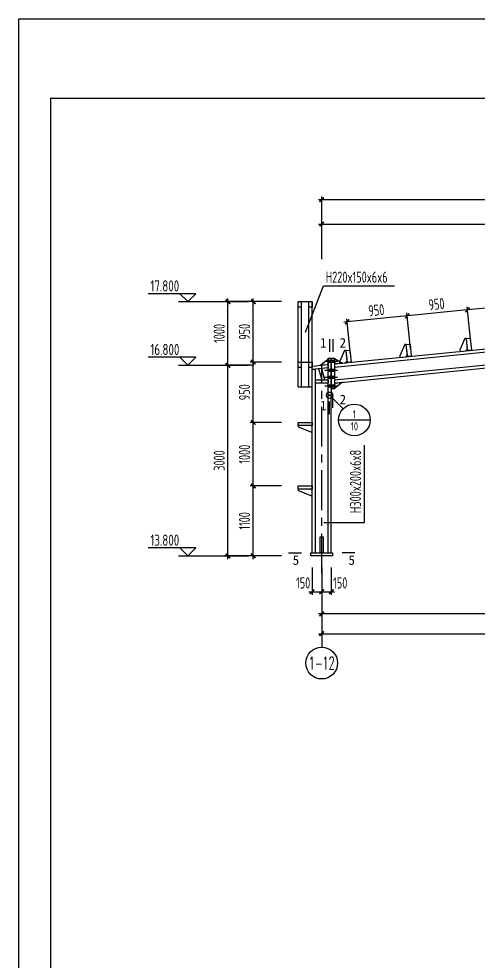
# Model space of a CAD drawing. Extents: x -321761 to 1215725, y 241863 to 438812.
# Drawn here: x 1126725 to 1141164, y 271612 to 301263 of the extents above; entities that cross this region are included whole.
import ezdxf
from ezdxf.enums import TextEntityAlignment as Align

# ---------------------------------------------------------------- set-up
doc = ezdxf.new("R2010")
doc.units = 0
doc.header["$LTSCALE"] = 1000
doc.linetypes.add('CENTER', pattern=[2, 1.25, -0.25, 0.25, -0.25])
doc.layers.get('0').update_dxf_attribs({"linetype": 'CONTINUOUS'})
doc.layers.get('Defpoints').update_dxf_attribs({"linetype": 'CONTINUOUS'})
for name, color, linetype in [('10', 7, 'CONTINUOUS'), ('114', 2, 'CONTINUOUS'), ('14', 2, 'CONTINUOUS'), ('AXIS', 253, 'CENTER'), ('AXIS_NUM', 7, 'CONTINUOUS'), ('BORDER', 7, 'CONTINUOUS'), ('DIM', 3, 'CONTINUOUS'), ('墙线__粗线', 7, 'CONTINUOUS'), ('尺寸标注', 253, 'CONTINUOUS'), ('柱子', 3, 'CONTINUOUS'), ('标注文字', 3, 'CONTINUOUS'), ('楼层标高', 253, 'CONTINUOUS'), ('索引符号标注', 253, 'CONTINUOUS')]:
    doc.layers.add(name, color=color, linetype=linetype)
doc.styles.add('PkpmHz', font='Pkpmeng', dxfattribs={"width": 0.7, "bigfont": 'hztxt'})
doc.styles.add('TESSDREN', font='tssdeng.shx', dxfattribs={"width": 0.7, "height": 300, "bigfont": 'tssdchn.shx'})
doc.styles.add('TSSD_Axis', font='Complex.shx', dxfattribs={"width": 0.7, "bigfont": 'hztxt.shx'})
doc.styles.add('TSSD_Dimension', font='Tssdeng.shx', dxfattribs={"width": 0.7, "bigfont": 'hztxt.shx'})
doc.styles.add('TSSD_Rein', font='Tssdeng.shx', dxfattribs={"width": 0.7, "bigfont": 'hztxt.shx'})
doc.styles.add('宋体', font='宋体', dxfattribs={"height": 3})
doc.dimstyles.new('TSSD_50_100', dxfattribs={"dimtxt": 350, "dimasz": 100, "dimexe": 100, "dimexo": 250, "dimgap": 100, "dimtad": 1, "dimdec": 0, "dimlfac": 0.5, "dimzin": 0, "dimdsep": 46, "dimtxsty": 'TSSD_Dimension', "dimblk": 'ARCHTICK', "dimblk1": 'ARCHTICK', "dimblk2": 'ARCHTICK', "dimcen": 0, "dimdle": 100, "dimclrt": 7, "dimadec": 0, "dimazin": 0, "dimtfac": 1, "dimtdec": 0, "dimtix": 1, "dimtmove": 2, "dimatfit": 3, "dimldrblk": 'ARCHTICK', "dimfxl": 1, "dimtolj": 1, "dimtzin": 0, "dimarcsym": 0})

# ---------------------------------------------------------------- blocks, each defined once
blk = doc.blocks.new('_ArchTick')
at = {"color": 0, "linetype": 'ByBlock', "const_width": 0.5}
blk.add_lwpolyline([(-0.71, -0.71), (0.71, 0.71)], dxfattribs=at)
blk = doc.blocks.new('*D805')
at = {"layer": 'Defpoints', "color": 0}
for p in [(1135946, 284253), (1136246, 284253), (1136246, 283238)]:
    blk.add_point(p, dxfattribs=at)
at = {"layer": 'DIM', "color": 0, "lineweight": -2}
for p, q in [((1135946, 284003), (1135946, 283138)), ((1136246, 284003), (1136246, 283138)), ((1135846, 283238), (1136346, 283238))]:
    blk.add_line(p, q, dxfattribs=at)
at = {"layer": 'DIM', "color": 0, "lineweight": -2, "xscale": 100, "yscale": 100, "zscale": 100, "rotation": 180}
blk.add_blockref('_ArchTick', (1135946, 283238), dxfattribs=at)
at = {"layer": 'DIM', "color": 0, "lineweight": -2, "xscale": 100, "yscale": 100, "zscale": 100}
blk.add_blockref('_ArchTick', (1136246, 283238), dxfattribs=at)
at = {"layer": 'DIM', "color": 7, "insert": (1135664, 283513), "char_height": 350, "attachment_point": 5, "style": 'TSSD_Dimension'}
blk.add_mtext('\\A1;150', dxfattribs=at)
blk = doc.blocks.new('*D806')
at = {"layer": 'Defpoints', "color": 0}
for p in [(1136246, 284253), (1136546, 284253), (1136546, 283238)]:
    blk.add_point(p, dxfattribs=at)
at = {"layer": 'DIM', "color": 0, "lineweight": -2}
for p, q in [((1136246, 284003), (1136246, 283138)), ((1136546, 284003), (1136546, 283138)), ((1136146, 283238), (1136646, 283238))]:
    blk.add_line(p, q, dxfattribs=at)
at = {"layer": 'DIM', "color": 0, "lineweight": -2, "xscale": 100, "yscale": 100, "zscale": 100, "rotation": 180}
blk.add_blockref('_ArchTick', (1136246, 283238), dxfattribs=at)
at = {"layer": 'DIM', "color": 0, "lineweight": -2, "xscale": 100, "yscale": 100, "zscale": 100}
blk.add_blockref('_ArchTick', (1136546, 283238), dxfattribs=at)
at = {"layer": 'DIM', "color": 7, "insert": (1136829, 283513), "char_height": 350, "attachment_point": 5, "style": 'TSSD_Dimension'}
blk.add_mtext('\\A1;150', dxfattribs=at)
blk = doc.blocks.new('*D809')
at = {"layer": 'Defpoints', "color": 0}
for p in [(1136246, 284058), (1151246, 284058), (1136246, 282538)]:
    blk.add_point(p, dxfattribs=at)
at = {"layer": 'DIM', "color": 0, "lineweight": -2}
for p, q in [((1136246, 283808), (1136246, 282438)), ((1151246, 283808), (1151246, 282438)), ((1151346, 282538), (1136146, 282538))]:
    blk.add_line(p, q, dxfattribs=at)
at = {"layer": 'DIM', "color": 0, "lineweight": -2, "xscale": 100, "yscale": 100, "zscale": 100, "rotation": 180}
blk.add_blockref('_ArchTick', (1136246, 282538), dxfattribs=at)
at = {"layer": 'DIM', "color": 0, "lineweight": -2, "xscale": 100, "yscale": 100, "zscale": 100}
blk.add_blockref('_ArchTick', (1151246, 282538), dxfattribs=at)
at = {"layer": 'DIM', "color": 7, "insert": (1143746, 282813), "char_height": 350, "attachment_point": 5, "style": 'TSSD_Dimension'}
blk.add_mtext('\\A1;7500', dxfattribs=at)
blk = doc.blocks.new('*D810')
at = {"layer": 'Defpoints', "color": 0}
for p in [(1133300, 290364), (1134359, 290364), (1134359, 284364)]:
    blk.add_point(p, dxfattribs=at)
at = {"layer": 'DIM', "color": 0, "lineweight": -2}
for p, q in [((1134109, 290364), (1133200, 290364)), ((1133300, 284264), (1133300, 290464)), ((1134109, 284364), (1133200, 284364))]:
    blk.add_line(p, q, dxfattribs=at)
at = {"layer": 'DIM', "color": 0, "lineweight": -2, "xscale": 100, "yscale": 100, "zscale": 100}
for p, rotation in [((1133300, 290364), 90), ((1133300, 284364), 270)]:
    blk.add_blockref('_ArchTick', p, dxfattribs=dict(at, rotation=rotation))
at = {"layer": 'DIM', "color": 7, "insert": (1133025, 287364), "char_height": 350, "attachment_point": 5, "rotation": 90, "style": 'TSSD_Dimension'}
blk.add_mtext('\\A1;3000', dxfattribs=at)
blk = doc.blocks.new('*D811')
at = {"layer": 'Defpoints', "color": 0}
for p in [(1133300, 292364), (1134359, 292364), (1134359, 290364)]:
    blk.add_point(p, dxfattribs=at)
at = {"layer": 'DIM', "color": 0, "lineweight": -2}
for p, q in [((1134109, 292364), (1133200, 292364)), ((1133300, 290264), (1133300, 292464)), ((1134109, 290364), (1133200, 290364))]:
    blk.add_line(p, q, dxfattribs=at)
at = {"layer": 'DIM', "color": 0, "lineweight": -2, "xscale": 100, "yscale": 100, "zscale": 100}
for p, rotation in [((1133300, 292364), 90), ((1133300, 290364), 270)]:
    blk.add_blockref('_ArchTick', p, dxfattribs=dict(at, rotation=rotation))
at = {"layer": 'DIM', "color": 7, "insert": (1133025, 291364), "char_height": 350, "attachment_point": 5, "rotation": 90, "style": 'TSSD_Dimension'}
blk.add_mtext('\\A1;1000', dxfattribs=at)
blk = doc.blocks.new('*D812')
at = {"layer": 'Defpoints', "color": 0}
for p in [(1148616, 294802), (1136246, 293452), (1148616, 293452)]:
    blk.add_point(p, dxfattribs=at)
at = {"layer": 'DIM', "color": 0, "lineweight": -2}
for p, q in [((1136146, 294802), (1148716, 294802)), ((1136246, 293702), (1136246, 294902)), ((1148616, 293702), (1148616, 294902))]:
    blk.add_line(p, q, dxfattribs=at)
at = {"layer": 'DIM', "color": 0, "lineweight": -2, "xscale": 100, "yscale": 100, "zscale": 100, "rotation": 180}
blk.add_blockref('_ArchTick', (1136246, 294802), dxfattribs=at)
at = {"layer": 'DIM', "color": 0, "lineweight": -2, "xscale": 100, "yscale": 100, "zscale": 100}
blk.add_blockref('_ArchTick', (1148616, 294802), dxfattribs=at)
at = {"layer": 'DIM', "color": 7, "insert": (1142431, 295077), "char_height": 350, "attachment_point": 5, "style": 'TSSD_Dimension'}
blk.add_mtext('\\A1;6185', dxfattribs=at)
blk = doc.blocks.new('*D817')
at = {"layer": 'Defpoints', "color": 0}
for p in [(1140828, 292105), (1143343, 291074), (1140955, 290835)]:
    blk.add_point(p, dxfattribs=at)
at = {"layer": 'DIM', "color": 0, "lineweight": -2}
for p, q in [((1143315, 292353), (1140728, 292095)), ((1143318, 291323), (1143206, 292443)), ((1140930, 291084), (1140818, 292204))]:
    blk.add_line(p, q, dxfattribs=at)
at = {"layer": 'DIM', "color": 0, "lineweight": -2, "xscale": 100, "yscale": 100, "zscale": 100}
for p, rotation in [((1143216, 292343), 5.70874767608335), ((1140828, 292105), 185.7087476760834)]:
    blk.add_blockref('_ArchTick', p, dxfattribs=dict(at, rotation=rotation))
at = {"layer": 'DIM', "color": 7, "insert": (1141994, 292498), "char_height": 350, "attachment_point": 5, "rotation": 5.7087, "style": 'TSSD_Dimension'}
blk.add_mtext('\\A1;1200', dxfattribs=at)
blk = doc.blocks.new('*D818')
at = {"layer": 'Defpoints', "color": 0}
for p in [(1138937, 291916), (1139064, 290646), (1140955, 290835)]:
    blk.add_point(p, dxfattribs=at)
at = {"layer": 'DIM', "color": 0, "lineweight": -2}
for p, q in [((1140927, 292114), (1138837, 291906)), ((1140930, 291084), (1140818, 292204)), ((1139039, 290895), (1138927, 292015))]:
    blk.add_line(p, q, dxfattribs=at)
at = {"layer": 'DIM', "color": 0, "lineweight": -2, "xscale": 100, "yscale": 100, "zscale": 100}
for p, rotation in [((1140828, 292105), 5.70874767608335), ((1138937, 291916), 185.7087476760834)]:
    blk.add_blockref('_ArchTick', p, dxfattribs=dict(at, rotation=rotation))
at = {"layer": 'DIM', "color": 7, "insert": (1139855, 292284), "char_height": 350, "attachment_point": 5, "rotation": 5.7087, "style": 'TSSD_Dimension'}
blk.add_mtext('\\A1;950', dxfattribs=at)
blk = doc.blocks.new('*D819')
at = {"layer": 'Defpoints', "color": 0}
for p in [(1137046, 291727), (1139064, 290646), (1137173, 290457)]:
    blk.add_point(p, dxfattribs=at)
at = {"layer": 'DIM', "color": 0, "lineweight": -2}
for p, q in [((1139037, 291925), (1136947, 291717)), ((1137148, 290705), (1137036, 291826)), ((1139039, 290895), (1138927, 292015))]:
    blk.add_line(p, q, dxfattribs=at)
at = {"layer": 'DIM', "color": 0, "lineweight": -2, "xscale": 100, "yscale": 100, "zscale": 100}
for p, rotation in [((1137046, 291727), 185.7087476760834), ((1138937, 291916), 5.70874767608335)]:
    blk.add_blockref('_ArchTick', p, dxfattribs=dict(at, rotation=rotation))
at = {"layer": 'DIM', "color": 7, "insert": (1137964, 292095), "char_height": 350, "attachment_point": 5, "rotation": 5.7087, "style": 'TSSD_Dimension'}
blk.add_mtext('\\A1;950', dxfattribs=at)
blk = doc.blocks.new('*D826')
at = {"layer": 'Defpoints', "color": 0}
for p in [(1134094, 286564), (1135235, 286564), (1135235, 284364)]:
    blk.add_point(p, dxfattribs=at)
at = {"layer": 'DIM', "color": 0, "lineweight": -2}
for p, q in [((1134985, 286564), (1133994, 286564)), ((1134094, 284264), (1134094, 286664)), ((1134985, 284364), (1133994, 284364))]:
    blk.add_line(p, q, dxfattribs=at)
at = {"layer": 'DIM', "color": 0, "lineweight": -2, "xscale": 100, "yscale": 100, "zscale": 100}
for p, rotation in [((1134094, 286564), 90), ((1134094, 284364), 270)]:
    blk.add_blockref('_ArchTick', p, dxfattribs=dict(at, rotation=rotation))
at = {"layer": 'DIM', "color": 7, "insert": (1133819, 285464), "char_height": 350, "attachment_point": 5, "rotation": 90, "style": 'TSSD_Dimension'}
blk.add_mtext('\\A1;1100', dxfattribs=at)
blk = doc.blocks.new('*D827')
at = {"layer": 'Defpoints', "color": 0}
for p in [(1134094, 288564), (1135235, 288564), (1135235, 286564)]:
    blk.add_point(p, dxfattribs=at)
at = {"layer": 'DIM', "color": 0, "lineweight": -2}
for p, q in [((1134985, 288564), (1133994, 288564)), ((1134094, 286464), (1134094, 288664)), ((1134985, 286564), (1133994, 286564))]:
    blk.add_line(p, q, dxfattribs=at)
at = {"layer": 'DIM', "color": 0, "lineweight": -2, "xscale": 100, "yscale": 100, "zscale": 100}
for p, rotation in [((1134094, 288564), 90), ((1134094, 286564), 270)]:
    blk.add_blockref('_ArchTick', p, dxfattribs=dict(at, rotation=rotation))
at = {"layer": 'DIM', "color": 7, "insert": (1133819, 287564), "char_height": 350, "attachment_point": 5, "rotation": 90, "style": 'TSSD_Dimension'}
blk.add_mtext('\\A1;1000', dxfattribs=at)
blk = doc.blocks.new('*D828')
at = {"layer": 'Defpoints', "color": 0}
for p in [(1134094, 290464), (1135235, 290464), (1135235, 288564)]:
    blk.add_point(p, dxfattribs=at)
at = {"layer": 'DIM', "color": 0, "lineweight": -2}
for p, q in [((1134985, 290464), (1133994, 290464)), ((1134094, 288464), (1134094, 290564)), ((1134985, 288564), (1133994, 288564))]:
    blk.add_line(p, q, dxfattribs=at)
at = {"layer": 'DIM', "color": 0, "lineweight": -2, "xscale": 100, "yscale": 100, "zscale": 100}
for p, rotation in [((1134094, 290464), 90), ((1134094, 288564), 270)]:
    blk.add_blockref('_ArchTick', p, dxfattribs=dict(at, rotation=rotation))
at = {"layer": 'DIM', "color": 7, "insert": (1133819, 289514), "char_height": 350, "attachment_point": 5, "rotation": 90, "style": 'TSSD_Dimension'}
blk.add_mtext('\\A1;950', dxfattribs=at)
blk = doc.blocks.new('*D829')
at = {"layer": 'Defpoints', "color": 0}
for p in [(1134094, 292364), (1135235, 292364), (1135235, 290464)]:
    blk.add_point(p, dxfattribs=at)
at = {"layer": 'DIM', "color": 0, "lineweight": -2}
for p, q in [((1134985, 292364), (1133994, 292364)), ((1134094, 290364), (1134094, 292464)), ((1134985, 290464), (1133994, 290464))]:
    blk.add_line(p, q, dxfattribs=at)
at = {"layer": 'DIM', "color": 0, "lineweight": -2, "xscale": 100, "yscale": 100, "zscale": 100}
for p, rotation in [((1134094, 292364), 90), ((1134094, 290464), 270)]:
    blk.add_blockref('_ArchTick', p, dxfattribs=dict(at, rotation=rotation))
at = {"layer": 'DIM', "color": 7, "insert": (1133819, 291414), "char_height": 350, "attachment_point": 5, "rotation": 90, "style": 'TSSD_Dimension'}
blk.add_mtext('\\A1;950', dxfattribs=at)
blk = doc.blocks.new('ts_axno')
at = {"color": 0, "linetype": 'ByBlock', "lineweight": -2}
blk.add_circle((0, 0), 0.5, dxfattribs=at)
at = {"color": 0, "linetype": 'ByBlock', "lineweight": -2, "style": 'TSSD_Axis', "width": 0.7}
blk.add_attdef('A', text='', height=0.6, dxfattribs=at).set_placement((0, 0), align=Align.MIDDLE_CENTER)
blk = doc.blocks.new('*D831')
at = {"layer": 'Defpoints', "color": 0}
for p in [(1136246, 283422), (1160986, 283422), (1160986, 281916)]:
    blk.add_point(p, dxfattribs=at)
at = {"layer": 'DIM', "color": 0, "lineweight": -2}
for p, q in [((1136246, 283172), (1136246, 281816)), ((1160986, 283172), (1160986, 281816)), ((1136146, 281916), (1161086, 281916))]:
    blk.add_line(p, q, dxfattribs=at)
at = {"layer": 'DIM', "color": 0, "lineweight": -2, "xscale": 100, "yscale": 100, "zscale": 100, "rotation": 180}
blk.add_blockref('_ArchTick', (1136246, 281916), dxfattribs=at)
at = {"layer": 'DIM', "color": 0, "lineweight": -2, "xscale": 100, "yscale": 100, "zscale": 100}
blk.add_blockref('_ArchTick', (1160986, 281916), dxfattribs=at)
at = {"layer": 'DIM', "color": 7, "insert": (1148616, 282191), "char_height": 350, "attachment_point": 5, "style": 'TSSD_Dimension'}
blk.add_mtext('\\A1;12370', dxfattribs=at)
blk = doc.blocks.new('*D840')
at = {"layer": 'Defpoints', "color": 0}
for p in [(1136246, 295571), (1136246, 293702), (1148616, 293702)]:
    blk.add_point(p, dxfattribs=at)
at = {"layer": 'DIM', "color": 0, "lineweight": -2}
for p, q in [((1136246, 293952), (1136246, 295671)), ((1148616, 293952), (1148616, 295671)), ((1148716, 295571), (1136146, 295571))]:
    blk.add_line(p, q, dxfattribs=at)
at = {"layer": 'DIM', "color": 0, "lineweight": -2, "xscale": 100, "yscale": 100, "zscale": 100, "rotation": 180}
blk.add_blockref('_ArchTick', (1136246, 295571), dxfattribs=at)
at = {"layer": 'DIM', "color": 0, "lineweight": -2, "xscale": 100, "yscale": 100, "zscale": 100}
blk.add_blockref('_ArchTick', (1148616, 295571), dxfattribs=at)
at = {"layer": 'DIM', "color": 7, "insert": (1142431, 295846), "char_height": 350, "attachment_point": 5, "style": 'TSSD_Dimension'}
blk.add_mtext('\\A1;6185', dxfattribs=at)

msp = doc.modelspace()

# ---------------------------------------------------------------- linework, layer by layer
at = {"layer": '10', "ltscale": 100}
for p, q in [((1136496.3, 291180.8), (1136496.3, 290780.8)), ((1136596.3, 291180.8), (1136596.3, 290780.8)), ((1136596.3, 289020.8), (1136596.3, 289420.8)), ((1136496.3, 288820.8), (1136496.3, 289220.8)), ((1135206.3, 284463.8), (1135606.3, 284463.8)), ((1137286.3, 284463.8), (1136886.3, 284463.8))]:
    msp.add_line(p, q, dxfattribs=at)
at = {"layer": '114', "ltscale": 100}
for p, q in [((1136346.3, 290493.8), (1136746.3, 290493.8)), ((1136346.3, 290213.3), (1136746.3, 290213.3)), ((1136346.3, 289991.3), (1136746.3, 289991.3)), ((1136346.3, 289710.8), (1136746.3, 289710.8))]:
    msp.add_line(p, q, dxfattribs=at)
at = {"layer": '114', "color": 1, "lineweight": 70, "ltscale": 100}
for p, q in [((1136446.3, 290493.8), (1136646.3, 290493.8)), ((1136446.3, 290213.3), (1136646.3, 290213.3)), ((1136446.3, 289991.3), (1136646.3, 289991.3)), ((1136446.3, 289710.8), (1136646.3, 289710.8))]:
    msp.add_line(p, q, dxfattribs=at)
at = {"layer": '14', "ltscale": 100}
for p, q in [((1136446.3, 289420.8), (1136446.3, 290580.8)), ((1136446.3, 290580.8), (1136546.3, 290580.8)), ((1136546.3, 290580.8), (1136546.3, 289420.8)), ((1136546.3, 289620.8), (1136546.3, 290580.8)), ((1136546.3, 290580.8), (1136646.3, 290580.8)), ((1136646.3, 290580.8), (1136646.3, 289620.8)), ((1136646.3, 290443.8), (1136646.3, 290573.8)), ((1136646.3, 290573.8), (1136905, 290429.7)), ((1135946.3, 290333.8), (1136446.3, 290383.8)), ((1135946.3, 290233.3), (1135946.3, 290333.8)), ((1136446.3, 290283.3), (1135946.3, 290233.3)), ((1136187.6, 290357.9), (1136446.3, 290553.8)), ((1136406.5, 290379.8), (1136187.6, 290357.9)), ((1136446.3, 290423.8), (1136406.5, 290379.8)), ((1136446.3, 290553.8), (1136446.3, 290423.8)), ((1136446.3, 290383.8), (1136446.3, 290283.3)), ((1136686.1, 290407.8), (1136646.3, 290443.8)), ((1136905, 290429.7), (1136686.1, 290407.8)), ((1136245.3, 290263.2), (1136145.8, 290253.2)), ((1136145.8, 290253.2), (1136246.3, 289901.1)), ((1136346.3, 289901.1), (1136245.3, 290263.2)), ((1136046.3, 289901.1), (1136446.3, 289901.1)), ((1136046.3, 289801.1), (1136046.3, 289901.1)), ((1136446.3, 289801.1), (1136046.3, 289801.1)), ((1136246.3, 289901.1), (1136346.3, 289901.1)), ((1136446.3, 289901.1), (1136446.3, 289801.1)), ((1136905, 289826.7), (1136646.3, 289630.8)), ((1136646.3, 289760.8), (1136686.1, 289804.8)), ((1136646.3, 289630.8), (1136646.3, 289760.8)), ((1136686.1, 289804.8), (1136905, 289826.7)), ((1136546.3, 289420.8), (1136446.3, 289420.8)), ((1136646.3, 289620.8), (1136546.3, 289620.8)), ((1136196.3, 284463.8), (1136196.3, 284963.8)), ((1136196.3, 284963.8), (1136296.3, 284963.8)), ((1136296.3, 284963.8), (1136296.3, 284463.8)), ((1135906.3, 284363.8), (1135906.3, 284463.8)), ((1135906.3, 284463.8), (1136586.3, 284463.8)), ((1136586.3, 284363.8), (1135906.3, 284363.8)), ((1136296.3, 284463.8), (1136196.3, 284463.8)), ((1136586.3, 284463.8), (1136586.3, 284363.8))]:
    msp.add_line(p, q, dxfattribs=at)
at = {"layer": 'AXIS'}
msp.add_line((1136246.3, 283808), (1136246.3, 290363.8), dxfattribs=at)
at = {"layer": 'AXIS', "color": 3, "linetype": 'ByBlock'}
msp.add_line((1136246.3, 282614), (1136246.3, 281490.7), dxfattribs=at)
at = {"layer": 'BORDER'}
msp.add_lwpolyline([(1126725.4, 241862.6), (1126725.4, 301262.6), (1168725.4, 301262.6), (1168725.4, 241862.6)], close=True, dxfattribs=at)
at = {"layer": 'BORDER', "const_width": 50}
msp.add_lwpolyline([(1127725.4, 242862.6), (1127725.4, 298762.6), (1167725.4, 298762.6), (1167725.4, 242862.6)], close=True, dxfattribs=at)
at = {"layer": '墙线__粗线', "ltscale": 100}
msp.add_circle((1136496.3, 289420.8), 100, dxfattribs=at)
at = {"layer": '尺寸标注', "color": 3, "elevation": 493}
msp.add_lwpolyline([(1135736.8, 291399), (1136300.7, 292862.7), (1138532.7, 292862.7)], dxfattribs=at)
at = {"layer": '柱子', "ltscale": 100}
for p, q in [((1135506.3, 289679.4), (1135506.3, 292363.8)), ((1135506.3, 292363.8), (1135646.3, 292363.8)), ((1135506.3, 292363.8), (1135946.3, 292363.8)), ((1135606.3, 289679.4), (1135606.3, 292363.8)), ((1135846.3, 289679.4), (1135846.3, 292363.8)), ((1135846.3, 292363.8), (1135946.3, 292363.8)), ((1135946.3, 289679.4), (1135946.3, 292363.8)), ((1136646.3, 290403.8), (1148516.3, 291591.8)), ((1136646.3, 290303.3), (1148516.3, 291491.3)), ((1136646.3, 289901.3), (1148516.3, 291089.3)), ((1136646.3, 289800.8), (1148516.3, 290988.8)), ((1135946.3, 290233.3), (1136046.3, 290243.3)), ((1135946.3, 284463.8), (1135946.3, 290233.3)), ((1136046.3, 284463.8), (1136046.3, 290243.3)), ((1135506.3, 289679.4), (1135946.3, 289679.4)), ((1136446.3, 284463.8), (1136446.3, 289420.8)), ((1136446.3, 289420.8), (1136546.3, 289420.8)), ((1136546.3, 284463.8), (1136546.3, 289420.8))]:
    msp.add_line(p, q, dxfattribs=at)
at = {"layer": '柱子'}
for points in [[(1135586.3, 292189.8), (1135518.3, 292189.8, -0.4142136), (1135506.3, 292201.8), (1135506.3, 292351.8, -0.4142136), (1135518.3, 292363.8), (1135934.8, 292363.8, -0.4142136), (1135946.8, 292351.8), (1135946.8, 292201.8, -0.4142136), (1135934.8, 292189.8), (1135866.8, 292189.8)], [(1135586.3, 290289.8), (1135518.3, 290289.8, -0.4142136), (1135506.3, 290301.8), (1135506.3, 290451.8, -0.4142136), (1135518.3, 290463.8), (1135934.8, 290463.8, -0.4142136), (1135946.8, 290451.8), (1135946.8, 290301.8, -0.4142136), (1135934.8, 290289.8), (1135866.8, 290289.8)]]:
    msp.add_lwpolyline(points, format="xyb", dxfattribs=at)
for points in [[(1140591.5, 290847), (1140596.3, 290799.2), (1140787.3, 290818.3), (1140830.3, 290870.8), (1140796.9, 291205.2), (1140749.1, 291200.4), (1140591.5, 290847)], [(1140796.9, 291205.2), (1140916.3, 291217.1)], [(1140835.1, 290823.1), (1140796.9, 291205.2)], [(1140916.3, 291217.1), (1140954.5, 290835)], [(1138700.9, 290657.7), (1138705.7, 290610), (1138896.8, 290629.1), (1138939.8, 290681.6), (1138906.3, 291015.9), (1138858.6, 291011.2), (1138700.9, 290657.7)], [(1138906.3, 291015.9), (1139025.7, 291027.9)], [(1138944.5, 290633.9), (1138906.3, 291015.9)], [(1139025.7, 291027.9), (1139063.9, 290645.8)], [(1136810.4, 290468.5), (1136815.1, 290420.8), (1137006.2, 290439.9), (1137049.2, 290492.4), (1137015.8, 290826.7), (1136968, 290822), (1136810.4, 290468.5)], [(1137015.8, 290826.7), (1137135.2, 290838.7)], [(1137054, 290444.6), (1137015.8, 290826.7)], [(1137135.2, 290838.7), (1137173.4, 290456.6)], [(1139063.9, 290645.8), (1138944.5, 290633.9)], [(1140954.5, 290835), (1140835.1, 290823.1)], [(1137173.4, 290456.6), (1137054, 290444.6)], [(1135506.9, 288563.8), (1135946.3, 288563.8)], [(1135946.3, 288563.8), (1135946.3, 288463.8)], [(1135946.3, 288463.8), (1135506.9, 288463.8)], [(1135906.3, 288263.8), (1135946.3, 288263.8), (1135946.3, 288423.8), (1135906.3, 288463.8), (1135506.9, 288463.8), (1135506.9, 288423.8), (1135906.3, 288263.8)], [(1135506.9, 286563.8), (1135946.3, 286563.8)], [(1135946.3, 286463.8), (1135506.9, 286463.8)], [(1135906.3, 286263.8), (1135946.3, 286263.8), (1135946.3, 286423.8), (1135906.3, 286463.8), (1135506.9, 286463.8), (1135506.9, 286423.8), (1135906.3, 286263.8)], [(1135946.3, 286563.8), (1135946.3, 286463.8)]]:
    msp.add_lwpolyline(points, dxfattribs=at)
at = {"layer": '柱子', "elevation": 100}
for points in [[(1135506.9, 288463.8), (1135506.9, 288563.8)], [(1135506.9, 286463.8), (1135506.9, 286563.8)]]:
    msp.add_lwpolyline(points, dxfattribs=at)
at = {"layer": '标注文字', "color": 4}
msp.add_lwpolyline([(1136315.8, 285412.9), (1137593.6, 285412.9), (1137593.6, 287847.5)], dxfattribs=at)
at = {"layer": '楼层标高'}
for p, q in [((1132289.5, 292613.8), (1130789.5, 292613.8)), ((1131739.5, 292363.8), (1133949.3, 292363.8)), ((1132039.5, 292363.8), (1131789.5, 292613.8)), ((1132039.5, 292363.8), (1132289.5, 292613.8)), ((1132289.5, 290613.8), (1130789.5, 290613.8)), ((1132039.5, 290363.8), (1131789.5, 290613.8)), ((1132039.5, 290363.8), (1132289.5, 290613.8)), ((1131739.5, 290363.8), (1133949.3, 290363.8)), ((1132289.5, 284613.8), (1130789.5, 284613.8)), ((1131739.5, 284363.8), (1133949.3, 284363.8)), ((1132039.5, 284363.8), (1131789.5, 284613.8)), ((1132039.5, 284363.8), (1132289.5, 284613.8))]:
    msp.add_line(p, q, dxfattribs=at)
at = {"layer": '索引符号标注', "ltscale": 100}
for p, q in [((1136567, 289350.1), (1136920.5, 288996.6)), ((1136774.1, 288643), (1137774.1, 288643))]:
    msp.add_line(p, q, dxfattribs=at)
msp.add_circle((1137274.1, 288643), 500, dxfattribs=at)

# ---------------------------------------------------------------- block references
at = {"layer": 'AXIS_NUM'}
ref = msp.add_blockref('ts_axno', (1136246.3, 280990.7), dxfattribs=dict(at, xscale=1000, yscale=1000, zscale=1000))
ref.add_attrib('8', '1-12', dxfattribs={"height": 400, "style": 'TSSD_Axis', "width": 0.55}).set_placement((1136246.3, 280990.7), align=Align.MIDDLE_CENTER)

# ---------------------------------------------------------------- texts
at = {"layer": '10', "style": '宋体'}
for s, p in [('1', (1136196.3, 290920.2)), ('2', (1136809.1, 290920.2)), ('2', (1136809.1, 289137.5)), ('1', (1136196.3, 288948)), ('5', (1135333.4, 284082.8)), ('5', (1137086.3, 284082.8))]:
    msp.add_text(s, height=300, dxfattribs=at).set_placement(p)
at = {"layer": '标注文字', "linetype": 'ByBlock', "style": 'TSSD_Rein', "width": 0.7}
msp.add_text('H220x150x6x6', height=350, dxfattribs=at).set_placement((1136374.4, 292961.5, 702))
at = {"layer": '标注文字', "color": 4, "style": 'TSSD_Rein', "width": 0.7}
msp.add_text('H300x200x6x8', height=350, rotation=90, dxfattribs=at).set_placement((1137482.8, 285711, 102))
at = {"layer": '楼层标高', "style": 'TESSDREN', "width": 0.75}
for s, p in [('17.800', (1130859.4, 292683.8)), ('16.800', (1130859.4, 290683.8)), ('13.800', (1130859.4, 284683.8))]:
    msp.add_text(s, height=350, dxfattribs=at).set_placement(p)
at = {"layer": '索引符号标注', "style": 'PkpmHz', "width": 0.69}
for s, p in [('1', (1137274.1, 288687)), ('10', (1137274.1, 288309.1))]:
    msp.add_text(s, height=260, dxfattribs=at).set_placement(p, align=Align.CENTER)

# ---------------------------------------------------------------- dimensions: what is measured, and where the dimension line sits
at = {"layer": 'DIM'}
for base, p1, p2, picture, middle in [((1136246.3, 295571.2), (1148616.3, 293701.8), (1136246.3, 293701.8), '*D840', (1142431.3, 295846.2)), ((1148616.3, 294801.8), (1136246.3, 293451.8), (1148616.3, 293451.8), '*D812', (1142431.3, 295076.8)), ((1136246.3, 282538.5), (1151246.3, 284058), (1136246.3, 284058), '*D809', (1143746.3, 282813.5)), ((1160986.3, 281916.4), (1136246.3, 283421.7), (1160986.3, 283421.7), '*D831', (1148616.3, 282191.4))]:
    dim = msp.add_linear_dim(base=base, p1=p1, p2=p2, dimstyle='TSSD_50_100', dxfattribs=at)
    dim.commit()
    dim.dimension.update_dxf_attribs({"geometry": picture, "text_midpoint": middle})
for base, p1, p2, angle, picture, middle in [((1140827.6, 292104.5), (1143342.6, 291074), (1140954.5, 290835), 5.70875, '*D817', (1141994.3, 292497.6)), ((1133299.5, 292363.8), (1134359.3, 290363.8), (1134359.3, 292363.8), 90, '*D811', (1133024.5, 291363.8)), ((1134093.8, 292363.8), (1135234.8, 290463.8), (1135234.8, 292363.8), 90, '*D829', (1133818.8, 291413.8)), ((1137046.4, 291726.6), (1139063.9, 290646), (1137173.4, 290456.6), 5.70875, '*D819', (1137964.3, 292094.7)), ((1138937, 291915.6), (1140954.5, 290835), (1139063.9, 290646), 5.70875, '*D818', (1139854.9, 292283.7)), ((1133299.5, 290363.8), (1134359.3, 284363.8), (1134359.3, 290363.8), 90, '*D810', (1133024.5, 287363.8)), ((1134093.8, 290463.8), (1135234.8, 288563.8), (1135234.8, 290463.8), 90, '*D828', (1133818.8, 289513.8)), ((1134093.8, 288563.8), (1135234.8, 286563.8), (1135234.8, 288563.8), 90, '*D827', (1133818.8, 287563.8)), ((1134093.8, 286563.8), (1135234.8, 284363.8), (1135234.8, 286563.8), 90, '*D826', (1133818.8, 285463.8))]:
    dim = msp.add_linear_dim(base=base, p1=p1, p2=p2, angle=angle, dimstyle='TSSD_50_100', dxfattribs=at)
    dim.commit()
    dim.dimension.update_dxf_attribs({"geometry": picture, "text_midpoint": middle})
for base, p1, p2, picture, middle in [((1136246.3, 283238.5), (1135946.3, 284253.2), (1136246.3, 284253.2), '*D805', (1135664, 283513.5)), ((1136546.3, 283238.5), (1136246.3, 284253.2), (1136546.3, 284253.2), '*D806', (1136828.5, 283513.5))]:
    dim = msp.add_linear_dim(base=base, p1=p1, p2=p2, dimstyle='TSSD_50_100', dxfattribs=at)
    dim.commit()
    dim.dimension.update_dxf_attribs({"geometry": picture, "text_midpoint": middle, "dimtype": 160})

doc.saveas('drawing.dxf')
